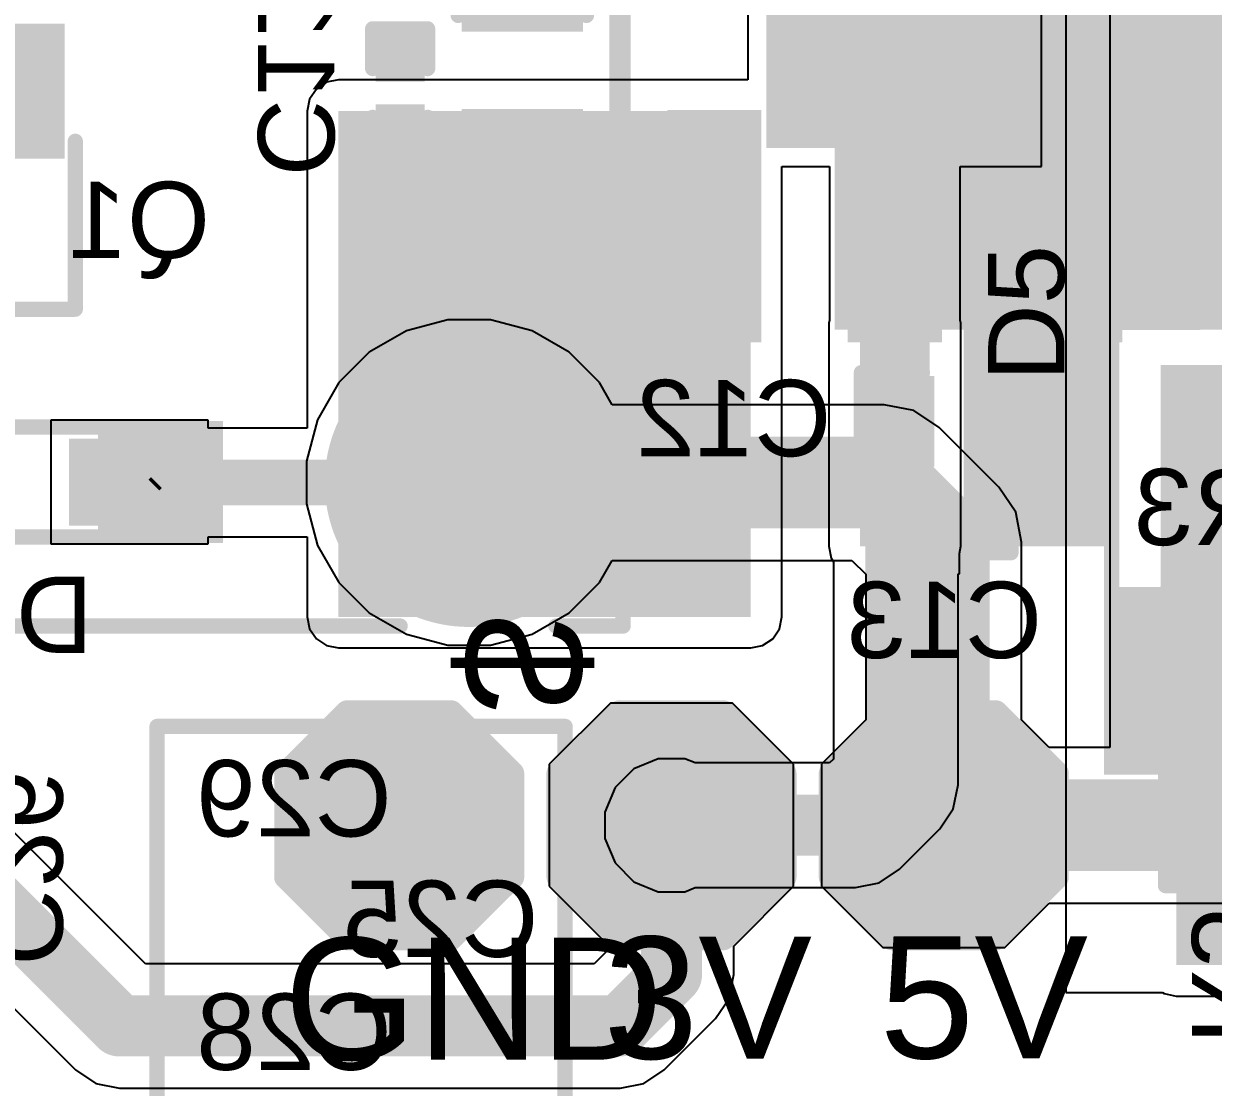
# Model space of a CAD drawing. Header units: millimetres. Extents: x -0.24 to 4.31, y 0 to 2.89.
# Drawn here: x 0.5778 to 0.9672, y 0.2656 to 0.6143 of the extents above; entities that cross this region are included whole.
import ezdxf

# ---------------------------------------------------------------- set-up
doc = ezdxf.new("R2010")
doc.units = ezdxf.units.MM
doc.header["$MEASUREMENT"] = 0
for name, color, linetype in [('BottomLayer', 5, 'Continuous'), ('BottomOverlay', 54, 'Continuous'), ('BottomPaste', 16, 'Continuous'), ('BottomSolder', 6, 'Continuous'), ('MultiLayer', 9, 'Continuous'), ('PadHoleLayer', 156, 'Continuous'), ('TopLayer', 1, 'Continuous'), ('TopOverlay', 2, 'Continuous'), ('TopPaste', 8, 'Continuous'), ('TopSolder', 216, 'Continuous'), ('ViaHoleLayer', 16, 'Continuous')]:
    doc.layers.add(name, color=color, linetype=linetype)
doc.styles.add('Arial', font='', dxfattribs={"height": 0.2})
doc.styles.get('Arial').set_extended_font_data('Arial')

# ---------------------------------------------------------------- blocks, each defined once
blk = doc.blocks.new('HF32FA_G_005_HSL1_21')
at = {"layer": 'BottomLayer'}
h = blk.add_hatch(color=5, dxfattribs=at)
edge = h.paths.add_edge_path()
edge.add_arc((-0.3, -0.14961), 0.04331, 0, 360)
at = {"layer": 'BottomSolder'}
h = blk.add_hatch(color=6, dxfattribs=at)
edge = h.paths.add_edge_path()
edge.add_arc((-0.3, -0.14961), 0.04731, 0, 360)
at = {"layer": 'MultiLayer'}
h = blk.add_hatch(color=9, dxfattribs=at)
edge = h.paths.add_edge_path()
edge.add_arc((-0.3, -0.14961), 0.04331, 0, 360)
at = {"layer": 'PadHoleLayer'}
h = blk.add_hatch(color=156, dxfattribs=at)
edge = h.paths.add_edge_path()
edge.add_arc((-0.3, -0.14961), 0.02165, 0, 360)
at = {"layer": 'TopLayer'}
h = blk.add_hatch(color=1, dxfattribs=at)
edge = h.paths.add_edge_path()
edge.add_arc((-0.3, -0.14961), 0.04331, 0, 360)
at = {"layer": 'TopSolder'}
h = blk.add_hatch(color=216, dxfattribs=at)
edge = h.paths.add_edge_path()
edge.add_arc((-0.3, -0.14961), 0.04731, 0, 360)
at = {"layer": 'TopOverlay'}
for points, const_width in [([(-0.347, 0.12921), (-0.347, -0.127)], 0.005), ([(-0.23964, -0.14722), (-0.24464, -0.15222)], 0.01575), ([(-0.23964, -0.14722), (-0.23964, -0.15722)], 0.01575), ([(-0.24464, -0.15222), (-0.23964, -0.15722)], 0.01575), ([(-0.347, -0.178), (-0.347, -0.2)], 0.005), ([(-0.347, -0.2), (0.347, -0.2)], 0.005)]:
    blk.add_lwpolyline(points, dxfattribs=dict(at, const_width=const_width))
for points, const_width in [([(-0.34825, -0.127, 1), (-0.34575, -0.127, 1)], 0.0025), ([(-0.24357, -0.14722, 1), (-0.2357, -0.14722, 1)], 0.00787), ([(-0.24357, -0.14722, 1), (-0.2357, -0.14722, 1)], 0.00787), ([(-0.24857, -0.15222, 1), (-0.2407, -0.15222, 1)], 0.00787), ([(-0.24857, -0.15222, 1), (-0.2407, -0.15222, 1)], 0.00787), ([(-0.24357, -0.15722, 1), (-0.2357, -0.15722, 1)], 0.00787), ([(-0.24357, -0.15722, 1), (-0.2357, -0.15722, 1)], 0.00787), ([(-0.34825, -0.178, 1), (-0.34575, -0.178, 1)], 0.0025), ([(-0.34825, -0.2, 1), (-0.34575, -0.2, 1)], 0.0025), ([(-0.34825, -0.2, 1), (-0.34575, -0.2, 1)], 0.0025)]:
    blk.add_lwpolyline(points, format="xyb", close=True, dxfattribs=dict(at, const_width=const_width))
blk = doc.blocks.new('R___0603_B_26')
at = {"layer": 'BottomLayer'}
for points in [[(-0.045, -0.0175), (-0.045, 0.0175), (-0.015, 0.0175), (-0.015, -0.0175)], [(0.015, -0.0175), (0.015, 0.0175), (0.045, 0.0175), (0.045, -0.0175)]]:
    blk.add_hatch(color=5, dxfattribs=at).paths.add_polyline_path(points)
at = {"layer": 'BottomPaste'}
for points in [[(-0.045, -0.0175), (-0.045, 0.0175), (-0.015, 0.0175), (-0.015, -0.0175)], [(0.015, -0.0175), (0.015, 0.0175), (0.045, 0.0175), (0.045, -0.0175)]]:
    blk.add_hatch(color=16, dxfattribs=at).paths.add_polyline_path(points)
at = {"layer": 'BottomSolder'}
for points in [[(-0.049, -0.0215), (-0.049, 0.0215), (-0.011, 0.0215), (-0.011, -0.0215)], [(0.011, -0.0215), (0.011, 0.0215), (0.049, 0.0215), (0.049, -0.0215)]]:
    blk.add_hatch(color=6, dxfattribs=at).paths.add_polyline_path(points)
at = {"layer": 'BottomOverlay', "const_width": 0.005}
for points in [[(0.048, 0.021), (-0.048, 0.021)], [(-0.048, -0.021), (-0.048, 0.021)], [(0.048, -0.021), (0.048, 0.021)], [(0.048, -0.021), (-0.048, -0.021)]]:
    blk.add_lwpolyline(points, dxfattribs=at)
at = {"layer": 'BottomOverlay', "const_width": 0.0025}
for points in [[(-0.04925, 0.021, 1), (-0.04675, 0.021, 1)], [(-0.04925, 0.021, 1), (-0.04675, 0.021, 1)], [(0.04675, 0.021, 1), (0.04925, 0.021, 1)], [(0.04675, 0.021, 1), (0.04925, 0.021, 1)], [(-0.04925, -0.021, 1), (-0.04675, -0.021, 1)], [(-0.04925, -0.021, 1), (-0.04675, -0.021, 1)], [(0.04675, -0.021, 1), (0.04925, -0.021, 1)], [(0.04675, -0.021, 1), (0.04925, -0.021, 1)]]:
    blk.add_lwpolyline(points, format="xyb", close=True, dxfattribs=at)
blk = doc.blocks.new('SOT_89_3_B_37')
at = {"layer": 'BottomLayer'}
for points in [[(-0.07047, 0.07864), (-0.04764, 0.07864), (-0.04764, 0.01053), (-0.07047, 0.01053)], [(-0.01142, 0.07864), (0.01142, 0.07864), (0.01142, 0.01053), (-0.01142, 0.01053)], [(0.04764, 0.07864), (0.07047, 0.07864), (0.07047, 0.01053), (0.04764, 0.01053)], [(-0.03805, 0.01506), (0.03805, 0.01506), (0.03805, -0.10423), (-0.03805, -0.10423)]]:
    blk.add_hatch(color=5, dxfattribs=at).paths.add_polyline_path(points)
at = {"layer": 'BottomPaste'}
for points in [[(-0.07047, 0.07864), (-0.04764, 0.07864), (-0.04764, 0.01053), (-0.07047, 0.01053)], [(-0.01142, 0.07864), (0.01142, 0.07864), (0.01142, 0.01053), (-0.01142, 0.01053)], [(0.04764, 0.07864), (0.07047, 0.07864), (0.07047, 0.01053), (0.04764, 0.01053)], [(-0.03805, 0.01506), (0.03805, 0.01506), (0.03805, -0.10423), (-0.03805, -0.10423)]]:
    blk.add_hatch(color=16, dxfattribs=at).paths.add_polyline_path(points)
at = {"layer": 'BottomSolder'}
for points in [[(-0.07447, 0.08264), (-0.04364, 0.08264), (-0.04364, 0.00653), (-0.07447, 0.00653)], [(-0.01542, 0.08264), (0.01542, 0.08264), (0.01542, 0.00653), (-0.01542, 0.00653)], [(0.04364, 0.08264), (0.07447, 0.08264), (0.07447, 0.00653), (0.04364, 0.00653)], [(-0.04205, 0.01906), (0.04205, 0.01906), (0.04205, -0.10823), (-0.04205, -0.10823)]]:
    blk.add_hatch(color=6, dxfattribs=at).paths.add_polyline_path(points)
at = {"layer": 'BottomOverlay', "const_width": 0.005}
for points in [[(-0.082, 0.05), (-0.082, 0.04)], [(-0.077, 0.045), (-0.082, 0.05)], [(-0.077, 0.045), (-0.082, 0.04)], [(-0.091, 0.035), (-0.091, -0.068)], [(0.091, 0.035), (0.091, -0.068)], [(-0.044, -0.068), (-0.091, -0.068)], [(0.091, -0.068), (0.044, -0.068)]]:
    blk.add_lwpolyline(points, dxfattribs=at)
at = {"layer": 'BottomOverlay', "const_width": 0.0025}
for points in [[(-0.08325, 0.05, 1), (-0.08075, 0.05, 1)], [(-0.08325, 0.05, 1), (-0.08075, 0.05, 1)], [(-0.07825, 0.045, 1), (-0.07575, 0.045, 1)], [(-0.07825, 0.045, 1), (-0.07575, 0.045, 1)], [(-0.08325, 0.04, 1), (-0.08075, 0.04, 1)], [(-0.08325, 0.04, 1), (-0.08075, 0.04, 1)], [(-0.09225, 0.035, 1), (-0.08975, 0.035, 1)], [(0.08975, 0.035, 1), (0.09225, 0.035, 1)], [(-0.09225, -0.068, 1), (-0.08975, -0.068, 1)], [(-0.09225, -0.068, 1), (-0.08975, -0.068, 1)], [(-0.04525, -0.068, 1), (-0.04275, -0.068, 1)], [(0.04275, -0.068, 1), (0.04525, -0.068, 1)], [(0.08975, -0.068, 1), (0.09225, -0.068, 1)], [(0.08975, -0.068, 1), (0.09225, -0.068, 1)]]:
    blk.add_lwpolyline(points, format="xyb", close=True, dxfattribs=at)
blk = doc.blocks.new('SOT_23_B_51')
at = {"layer": 'BottomLayer'}
for points in [[(-0.05354, 0.05748), (-0.02126, 0.05748), (-0.02126, 0.02126), (-0.05354, 0.02126)], [(0.02126, 0.05748), (0.05354, 0.05748), (0.05354, 0.02126), (0.02126, 0.02126)], [(-0.01614, -0.02126), (0.01614, -0.02126), (0.01614, -0.05748), (-0.01614, -0.05748)]]:
    blk.add_hatch(color=5, dxfattribs=at).paths.add_polyline_path(points)
at = {"layer": 'BottomPaste'}
for points in [[(-0.05354, 0.05748), (-0.02126, 0.05748), (-0.02126, 0.02126), (-0.05354, 0.02126)], [(0.02126, 0.05748), (0.05354, 0.05748), (0.05354, 0.02126), (0.02126, 0.02126)], [(-0.01614, -0.02126), (0.01614, -0.02126), (0.01614, -0.05748), (-0.01614, -0.05748)]]:
    blk.add_hatch(color=16, dxfattribs=at).paths.add_polyline_path(points)
at = {"layer": 'BottomSolder'}
for points in [[(-0.05754, 0.06148), (-0.01726, 0.06148), (-0.01726, 0.01726), (-0.05754, 0.01726)], [(0.01726, 0.06148), (0.05754, 0.06148), (0.05754, 0.01726), (0.01726, 0.01726)], [(-0.02014, -0.01726), (0.02014, -0.01726), (0.02014, -0.06148), (-0.02014, -0.06148)]]:
    blk.add_hatch(color=6, dxfattribs=at).paths.add_polyline_path(points)
at = {"layer": 'BottomOverlay', "const_width": 0.005}
for points in [[(-0.066, 0.041), (-0.066, 0.051)], [(-0.066, 0.051), (-0.061, 0.046)], [(-0.066, 0.041), (-0.061, 0.046)], [(-0.013, 0.031), (0.013, 0.031)], [(-0.061, -0.032), (-0.061, 0.023)], [(0.061, -0.032), (0.061, 0.023)], [(-0.061, -0.032), (-0.022, -0.032)], [(0.022, -0.032), (0.061, -0.032)]]:
    blk.add_lwpolyline(points, dxfattribs=at)
at = {"layer": 'BottomOverlay', "const_width": 0.0025}
for points in [[(-0.06725, 0.051, 1), (-0.06475, 0.051, 1)], [(-0.06725, 0.051, 1), (-0.06475, 0.051, 1)], [(-0.06225, 0.046, 1), (-0.05975, 0.046, 1)], [(-0.06225, 0.046, 1), (-0.05975, 0.046, 1)], [(-0.06725, 0.041, 1), (-0.06475, 0.041, 1)], [(-0.06725, 0.041, 1), (-0.06475, 0.041, 1)], [(-0.01425, 0.031, 1), (-0.01175, 0.031, 1)], [(0.01175, 0.031, 1), (0.01425, 0.031, 1)], [(-0.06225, 0.023, 1), (-0.05975, 0.023, 1)], [(0.05975, 0.023, 1), (0.06225, 0.023, 1)], [(-0.06225, -0.032, 1), (-0.05975, -0.032, 1)], [(-0.06225, -0.032, 1), (-0.05975, -0.032, 1)], [(-0.02325, -0.032, 1), (-0.02075, -0.032, 1)], [(0.02075, -0.032, 1), (0.02325, -0.032, 1)], [(0.05975, -0.032, 1), (0.06225, -0.032, 1)], [(0.05975, -0.032, 1), (0.06225, -0.032, 1)]]:
    blk.add_lwpolyline(points, format="xyb", close=True, dxfattribs=at)
blk = doc.blocks.new('T__________52')
at = {"layer": 'TopLayer'}
blk.add_hatch(color=1, dxfattribs=at).paths.add_polyline_path([(0.015, 0.03), (-0.015, 0.03), (-0.03, 0.015), (-0.03, -0.015), (-0.015, -0.03), (0.015, -0.03), (0.03, -0.015), (0.03, 0.015)])
at = {"layer": 'TopPaste'}
blk.add_hatch(color=8, dxfattribs=at).paths.add_polyline_path([(0.015, 0.03), (-0.015, 0.03), (-0.03, 0.015), (-0.03, -0.015), (-0.015, -0.03), (0.015, -0.03), (0.03, -0.015), (0.03, 0.015)])
at = {"layer": 'TopSolder'}
blk.add_hatch(color=216, dxfattribs=at).paths.add_polyline_path([(0.017, 0.034), (-0.017, 0.034), (-0.034, 0.017), (-0.034, -0.017), (-0.017, -0.034), (0.017, -0.034), (0.034, -0.017), (0.034, 0.017)])
at = {"layer": 'TopOverlay', "const_width": 0.00787}
for points in [[(-0.037, 0.017), (-0.017, 0.037)], [(0.017, 0.037), (-0.017, 0.037)], [(0.017, 0.037), (-0.017, 0.037)], [(0.037, 0.017), (0.017, 0.037)], [(-0.037, -0.017), (-0.037, 0.017)], [(0.037, -0.017), (0.037, 0.017)], [(-0.017, -0.037), (-0.037, -0.017)], [(0.017, -0.037), (0.037, -0.017)], [(0.017, -0.037), (-0.017, -0.037)], [(0.017, -0.037), (-0.017, -0.037)]]:
    blk.add_lwpolyline(points, dxfattribs=at)
at = {"layer": 'TopOverlay', "const_width": 0.00394}
for points in [[(-0.01897, 0.037, 1), (-0.01503, 0.037, 1)], [(-0.01897, 0.037, 1), (-0.01503, 0.037, 1)], [(-0.01897, 0.037, 1), (-0.01503, 0.037, 1)], [(0.01503, 0.037, 1), (0.01897, 0.037, 1)], [(0.01503, 0.037, 1), (0.01897, 0.037, 1)], [(0.01503, 0.037, 1), (0.01897, 0.037, 1)], [(-0.03897, 0.017, 1), (-0.03503, 0.017, 1)], [(-0.03897, 0.017, 1), (-0.03503, 0.017, 1)], [(0.03503, 0.017, 1), (0.03897, 0.017, 1)], [(0.03503, 0.017, 1), (0.03897, 0.017, 1)], [(-0.03897, -0.017, 1), (-0.03503, -0.017, 1)], [(-0.03897, -0.017, 1), (-0.03503, -0.017, 1)], [(0.03503, -0.017, 1), (0.03897, -0.017, 1)], [(0.03503, -0.017, 1), (0.03897, -0.017, 1)], [(-0.01897, -0.037, 1), (-0.01503, -0.037, 1)], [(-0.01897, -0.037, 1), (-0.01503, -0.037, 1)], [(-0.01897, -0.037, 1), (-0.01503, -0.037, 1)], [(0.01503, -0.037, 1), (0.01897, -0.037, 1)], [(0.01503, -0.037, 1), (0.01897, -0.037, 1)], [(0.01503, -0.037, 1), (0.01897, -0.037, 1)]]:
    blk.add_lwpolyline(points, format="xyb", close=True, dxfattribs=at)
blk = doc.blocks.new('T__________53')
at = {"layer": 'TopLayer'}
blk.add_hatch(color=1, dxfattribs=at).paths.add_polyline_path([(0.015, 0.03), (-0.015, 0.03), (-0.03, 0.015), (-0.03, -0.015), (-0.015, -0.03), (0.015, -0.03), (0.03, -0.015), (0.03, 0.015)])
at = {"layer": 'TopPaste'}
blk.add_hatch(color=8, dxfattribs=at).paths.add_polyline_path([(0.015, 0.03), (-0.015, 0.03), (-0.03, 0.015), (-0.03, -0.015), (-0.015, -0.03), (0.015, -0.03), (0.03, -0.015), (0.03, 0.015)])
at = {"layer": 'TopSolder'}
blk.add_hatch(color=216, dxfattribs=at).paths.add_polyline_path([(0.017, 0.034), (-0.017, 0.034), (-0.034, 0.017), (-0.034, -0.017), (-0.017, -0.034), (0.017, -0.034), (0.034, -0.017), (0.034, 0.017)])
at = {"layer": 'TopOverlay', "const_width": 0.00787}
for points in [[(-0.037, 0.017), (-0.017, 0.037)], [(0.017, 0.037), (-0.017, 0.037)], [(0.017, 0.037), (-0.017, 0.037)], [(0.037, 0.017), (0.017, 0.037)], [(-0.037, -0.017), (-0.037, 0.017)], [(0.037, -0.017), (0.037, 0.017)], [(-0.017, -0.037), (-0.037, -0.017)], [(0.017, -0.037), (0.037, -0.017)], [(0.017, -0.037), (-0.017, -0.037)], [(0.017, -0.037), (-0.017, -0.037)]]:
    blk.add_lwpolyline(points, dxfattribs=at)
at = {"layer": 'TopOverlay', "const_width": 0.00394}
for points in [[(-0.01897, 0.037, 1), (-0.01503, 0.037, 1)], [(-0.01897, 0.037, 1), (-0.01503, 0.037, 1)], [(-0.01897, 0.037, 1), (-0.01503, 0.037, 1)], [(0.01503, 0.037, 1), (0.01897, 0.037, 1)], [(0.01503, 0.037, 1), (0.01897, 0.037, 1)], [(0.01503, 0.037, 1), (0.01897, 0.037, 1)], [(-0.03897, 0.017, 1), (-0.03503, 0.017, 1)], [(-0.03897, 0.017, 1), (-0.03503, 0.017, 1)], [(0.03503, 0.017, 1), (0.03897, 0.017, 1)], [(0.03503, 0.017, 1), (0.03897, 0.017, 1)], [(-0.03897, -0.017, 1), (-0.03503, -0.017, 1)], [(-0.03897, -0.017, 1), (-0.03503, -0.017, 1)], [(0.03503, -0.017, 1), (0.03897, -0.017, 1)], [(0.03503, -0.017, 1), (0.03897, -0.017, 1)], [(-0.01897, -0.037, 1), (-0.01503, -0.037, 1)], [(-0.01897, -0.037, 1), (-0.01503, -0.037, 1)], [(-0.01897, -0.037, 1), (-0.01503, -0.037, 1)], [(0.01503, -0.037, 1), (0.01897, -0.037, 1)], [(0.01503, -0.037, 1), (0.01897, -0.037, 1)], [(0.01503, -0.037, 1), (0.01897, -0.037, 1)]]:
    blk.add_lwpolyline(points, format="xyb", close=True, dxfattribs=at)
blk = doc.blocks.new('T__________54')
at = {"layer": 'TopLayer'}
blk.add_hatch(color=1, dxfattribs=at).paths.add_polyline_path([(0.015, 0.03), (-0.015, 0.03), (-0.03, 0.015), (-0.03, -0.015), (-0.015, -0.03), (0.015, -0.03), (0.03, -0.015), (0.03, 0.015)])
at = {"layer": 'TopPaste'}
blk.add_hatch(color=8, dxfattribs=at).paths.add_polyline_path([(0.015, 0.03), (-0.015, 0.03), (-0.03, 0.015), (-0.03, -0.015), (-0.015, -0.03), (0.015, -0.03), (0.03, -0.015), (0.03, 0.015)])
at = {"layer": 'TopSolder'}
blk.add_hatch(color=216, dxfattribs=at).paths.add_polyline_path([(0.017, 0.034), (-0.017, 0.034), (-0.034, 0.017), (-0.034, -0.017), (-0.017, -0.034), (0.017, -0.034), (0.034, -0.017), (0.034, 0.017)])
at = {"layer": 'TopOverlay', "const_width": 0.00787}
for points in [[(-0.037, 0.017), (-0.017, 0.037)], [(0.017, 0.037), (-0.017, 0.037)], [(0.017, 0.037), (-0.017, 0.037)], [(0.037, 0.017), (0.017, 0.037)], [(-0.037, -0.017), (-0.037, 0.017)], [(0.037, -0.017), (0.037, 0.017)], [(-0.017, -0.037), (-0.037, -0.017)], [(0.017, -0.037), (0.037, -0.017)], [(0.017, -0.037), (-0.017, -0.037)], [(0.017, -0.037), (-0.017, -0.037)]]:
    blk.add_lwpolyline(points, dxfattribs=at)
at = {"layer": 'TopOverlay', "const_width": 0.00394}
for points in [[(-0.01897, 0.037, 1), (-0.01503, 0.037, 1)], [(-0.01897, 0.037, 1), (-0.01503, 0.037, 1)], [(-0.01897, 0.037, 1), (-0.01503, 0.037, 1)], [(0.01503, 0.037, 1), (0.01897, 0.037, 1)], [(0.01503, 0.037, 1), (0.01897, 0.037, 1)], [(0.01503, 0.037, 1), (0.01897, 0.037, 1)], [(-0.03897, 0.017, 1), (-0.03503, 0.017, 1)], [(-0.03897, 0.017, 1), (-0.03503, 0.017, 1)], [(0.03503, 0.017, 1), (0.03897, 0.017, 1)], [(0.03503, 0.017, 1), (0.03897, 0.017, 1)], [(-0.03897, -0.017, 1), (-0.03503, -0.017, 1)], [(-0.03897, -0.017, 1), (-0.03503, -0.017, 1)], [(0.03503, -0.017, 1), (0.03897, -0.017, 1)], [(0.03503, -0.017, 1), (0.03897, -0.017, 1)], [(-0.01897, -0.037, 1), (-0.01503, -0.037, 1)], [(-0.01897, -0.037, 1), (-0.01503, -0.037, 1)], [(-0.01897, -0.037, 1), (-0.01503, -0.037, 1)], [(0.01503, -0.037, 1), (0.01897, -0.037, 1)], [(0.01503, -0.037, 1), (0.01897, -0.037, 1)], [(0.01503, -0.037, 1), (0.01897, -0.037, 1)]]:
    blk.add_lwpolyline(points, format="xyb", close=True, dxfattribs=at)
blk = doc.blocks.new('SOD_523F_B_58')
at = {"layer": 'BottomLayer'}
for points in [[(-0.05512, 0.01024), (-0.02362, 0.01024), (-0.02362, -0.01024), (-0.05512, -0.01024)], [(0.02362, 0.01024), (0.05512, 0.01024), (0.05512, -0.01024), (0.02362, -0.01024)]]:
    blk.add_hatch(color=5, dxfattribs=at).paths.add_polyline_path(points)
at = {"layer": 'BottomOverlay'}
for points in [[(0.02902, 0.01299), (0.07002, 0.01299), (0.07002, 0.01999), (0.02902, 0.01999)], [(0.05902, -0.01401), (0.07002, -0.01401), (0.07002, 0.01499), (0.05902, 0.01499)], [(0.02902, -0.02001), (0.07002, -0.02001), (0.07002, -0.01301), (0.02902, -0.01301)]]:
    blk.add_hatch(color=54, dxfattribs=at).paths.add_polyline_path(points)
at = {"layer": 'BottomPaste'}
for points in [[(-0.05512, 0.01024), (-0.02362, 0.01024), (-0.02362, -0.01024), (-0.05512, -0.01024)], [(0.02362, 0.01024), (0.05512, 0.01024), (0.05512, -0.01024), (0.02362, -0.01024)]]:
    blk.add_hatch(color=16, dxfattribs=at).paths.add_polyline_path(points)
at = {"layer": 'BottomSolder'}
for points in [[(-0.05912, 0.01424), (-0.01962, 0.01424), (-0.01962, -0.01424), (-0.05912, -0.01424)], [(0.01962, 0.01424), (0.05912, 0.01424), (0.05912, -0.01424), (0.01962, -0.01424)]]:
    blk.add_hatch(color=6, dxfattribs=at).paths.add_polyline_path(points)
at = {"layer": 'BottomOverlay', "const_width": 0.005}
for points in [[(-0.025, 0.018), (0.029, 0.018)], [(-0.025, 0.01485), (-0.025, 0.018)], [(-0.025, -0.01815), (-0.025, -0.015)], [(-0.025, -0.018), (0.029, -0.018)]]:
    blk.add_lwpolyline(points, dxfattribs=at)
at = {"layer": 'BottomOverlay', "const_width": 0.0025}
for points in [[(-0.02625, 0.018, 1), (-0.02375, 0.018, 1)], [(-0.02625, 0.018, 1), (-0.02375, 0.018, 1)], [(0.02775, 0.018, 1), (0.03025, 0.018, 1)], [(-0.02625, 0.01485, 1), (-0.02375, 0.01485, 1)], [(-0.02625, -0.015, 1), (-0.02375, -0.015, 1)], [(-0.02625, -0.018, 1), (-0.02375, -0.018, 1)], [(0.02775, -0.018, 1), (0.03025, -0.018, 1)], [(-0.02625, -0.01815, 1), (-0.02375, -0.01815, 1)]]:
    blk.add_lwpolyline(points, format="xyb", close=True, dxfattribs=at)
blk = doc.blocks.new('SMA_59')
at = {"layer": 'TopLayer'}
for points in [[(-0.12402, 0.03346), (-0.03346, 0.03346), (-0.03346, -0.03346), (-0.12402, -0.03346)], [(0.03346, 0.03346), (0.12402, 0.03346), (0.12402, -0.03346), (0.03346, -0.03346)]]:
    blk.add_hatch(color=1, dxfattribs=at).paths.add_polyline_path(points)
at = {"layer": 'TopOverlay'}
for points in [[(-0.16366, -0.056), (-0.12405, -0.056), (-0.12405, 0.05595), (-0.16366, 0.05595)], [(-0.12992, 0.03638), (-0.1022, 0.03638), (-0.1022, 0.05598), (-0.12992, 0.05598)], [(-0.12992, -0.05598), (-0.1022, -0.05598), (-0.1022, -0.03638), (-0.12992, -0.03638)]]:
    blk.add_hatch(color=2, dxfattribs=at).paths.add_polyline_path(points)
at = {"layer": 'TopPaste'}
for points in [[(-0.12402, 0.03346), (-0.03346, 0.03346), (-0.03346, -0.03346), (-0.12402, -0.03346)], [(0.03346, 0.03346), (0.12402, 0.03346), (0.12402, -0.03346), (0.03346, -0.03346)]]:
    blk.add_hatch(color=8, dxfattribs=at).paths.add_polyline_path(points)
at = {"layer": 'TopSolder'}
for points in [[(-0.12802, 0.03746), (-0.02946, 0.03746), (-0.02946, -0.03746), (-0.12802, -0.03746)], [(0.02946, 0.03746), (0.12802, 0.03746), (0.12802, -0.03746), (0.02946, -0.03746)]]:
    blk.add_hatch(color=216, dxfattribs=at).paths.add_polyline_path(points)
at = {"layer": 'TopOverlay', "const_width": 0.005}
for points in [[(-0.10465, 0.05345), (0.08115, 0.05345)], [(0.08115, 0.05345), (0.08115, 0.03985)], [(0.08115, -0.03985), (0.08115, -0.05345)], [(-0.10465, -0.05345), (0.08115, -0.05345)]]:
    blk.add_lwpolyline(points, dxfattribs=at)
at = {"layer": 'TopOverlay', "const_width": 0.0025}
for points in [[(-0.1059, 0.05345, 1), (-0.1034, 0.05345, 1)], [(0.0799, 0.05345, 1), (0.0824, 0.05345, 1)], [(0.0799, 0.05345, 1), (0.0824, 0.05345, 1)], [(0.0799, 0.03985, 1), (0.0824, 0.03985, 1)], [(0.0799, -0.03985, 1), (0.0824, -0.03985, 1)], [(-0.1059, -0.05345, 1), (-0.1034, -0.05345, 1)], [(0.0799, -0.05345, 1), (0.0824, -0.05345, 1)], [(0.0799, -0.05345, 1), (0.0824, -0.05345, 1)]]:
    blk.add_lwpolyline(points, format="xyb", close=True, dxfattribs=at)
blk = doc.blocks.new('CAP_0201_B_70')
at = {"layer": 'BottomLayer'}
for points in [[(-0.01772, 0.00591), (-0.00591, 0.00591), (-0.00591, -0.00591), (-0.01772, -0.00591)], [(0.00591, 0.00591), (0.01772, 0.00591), (0.01772, -0.00591), (0.00591, -0.00591)]]:
    blk.add_hatch(color=5, dxfattribs=at).paths.add_polyline_path(points)
at = {"layer": 'BottomPaste'}
for points in [[(-0.01772, 0.00591), (-0.00591, 0.00591), (-0.00591, -0.00591), (-0.01772, -0.00591)], [(0.00591, 0.00591), (0.01772, 0.00591), (0.01772, -0.00591), (0.00591, -0.00591)]]:
    blk.add_hatch(color=16, dxfattribs=at).paths.add_polyline_path(points)
at = {"layer": 'BottomSolder'}
for points in [[(-0.01988, 0.00807), (-0.00374, 0.00807), (-0.00374, -0.00807), (-0.01988, -0.00807)], [(0.00374, 0.00807), (0.01988, 0.00807), (0.01988, -0.00807), (0.00374, -0.00807)]]:
    blk.add_hatch(color=6, dxfattribs=at).paths.add_polyline_path(points)
at = {"layer": 'BottomOverlay', "const_width": 0.005}
for points in [[(-0.008, 0.009), (-0.021, 0.009)], [(-0.021, 0.009), (-0.021, -0.009)], [(0.021, 0.009), (0.008, 0.009)], [(0.021, 0.009), (0.021, -0.009)], [(-0.008, -0.009), (-0.021, -0.009)], [(0.021, -0.009), (0.008, -0.009)]]:
    blk.add_lwpolyline(points, dxfattribs=at)
at = {"layer": 'BottomOverlay', "const_width": 0.0025}
for points in [[(-0.02225, 0.009, 1), (-0.01975, 0.009, 1)], [(-0.02225, 0.009, 1), (-0.01975, 0.009, 1)], [(-0.00925, 0.009, 1), (-0.00675, 0.009, 1)], [(0.00675, 0.009, 1), (0.00925, 0.009, 1)], [(0.01975, 0.009, 1), (0.02225, 0.009, 1)], [(0.01975, 0.009, 1), (0.02225, 0.009, 1)], [(-0.02225, -0.009, 1), (-0.01975, -0.009, 1)], [(-0.02225, -0.009, 1), (-0.01975, -0.009, 1)], [(-0.00925, -0.009, 1), (-0.00675, -0.009, 1)], [(0.00675, -0.009, 1), (0.00925, -0.009, 1)], [(0.01975, -0.009, 1), (0.02225, -0.009, 1)], [(0.01975, -0.009, 1), (0.02225, -0.009, 1)]]:
    blk.add_lwpolyline(points, format="xyb", close=True, dxfattribs=at)
blk = doc.blocks.new('C___0402_B_71')
at = {"layer": 'BottomLayer'}
for points in [[(-0.0095, 0.0125), (-0.0095, -0.0125), (-0.0275, -0.0125), (-0.0275, 0.0125)], [(0.0275, 0.0125), (0.0275, -0.0125), (0.0095, -0.0125), (0.0095, 0.0125)]]:
    blk.add_hatch(color=5, dxfattribs=at).paths.add_polyline_path(points)
at = {"layer": 'BottomPaste'}
for points in [[(-0.0095, 0.0125), (-0.0095, -0.0125), (-0.0275, -0.0125), (-0.0275, 0.0125)], [(0.0275, 0.0125), (0.0275, -0.0125), (0.0095, -0.0125), (0.0095, 0.0125)]]:
    blk.add_hatch(color=16, dxfattribs=at).paths.add_polyline_path(points)
at = {"layer": 'BottomSolder'}
for points in [[(-0.00714, 0.01486), (-0.00714, -0.01486), (-0.02986, -0.01486), (-0.02986, 0.01486)], [(0.02986, 0.01486), (0.02986, -0.01486), (0.00714, -0.01486), (0.00714, 0.01486)]]:
    blk.add_hatch(color=6, dxfattribs=at).paths.add_polyline_path(points)
at = {"layer": 'BottomOverlay', "const_width": 0.005}
for points in [[(-0.011, 0.016), (-0.031, 0.016)], [(-0.031, 0.016), (-0.031, -0.016)], [(0.031, 0.016), (0.011, 0.016)], [(0.031, 0.016), (0.031, -0.016)], [(-0.011, -0.016), (-0.031, -0.016)], [(0.031, -0.016), (0.011, -0.016)]]:
    blk.add_lwpolyline(points, dxfattribs=at)
at = {"layer": 'BottomOverlay', "const_width": 0.0025}
for points in [[(-0.03225, 0.016, 1), (-0.02975, 0.016, 1)], [(-0.03225, 0.016, 1), (-0.02975, 0.016, 1)], [(-0.01225, 0.016, 1), (-0.00975, 0.016, 1)], [(0.00975, 0.016, 1), (0.01225, 0.016, 1)], [(0.02975, 0.016, 1), (0.03225, 0.016, 1)], [(0.02975, 0.016, 1), (0.03225, 0.016, 1)], [(-0.03225, -0.016, 1), (-0.02975, -0.016, 1)], [(-0.03225, -0.016, 1), (-0.02975, -0.016, 1)], [(-0.01225, -0.016, 1), (-0.00975, -0.016, 1)], [(0.00975, -0.016, 1), (0.01225, -0.016, 1)], [(0.02975, -0.016, 1), (0.03225, -0.016, 1)], [(0.02975, -0.016, 1), (0.03225, -0.016, 1)]]:
    blk.add_lwpolyline(points, format="xyb", close=True, dxfattribs=at)
blk = doc.blocks.new('CAP_0201_B_72')
at = {"layer": 'BottomLayer'}
for points in [[(-0.01772, 0.00591), (-0.00591, 0.00591), (-0.00591, -0.00591), (-0.01772, -0.00591)], [(0.00591, 0.00591), (0.01772, 0.00591), (0.01772, -0.00591), (0.00591, -0.00591)]]:
    blk.add_hatch(color=5, dxfattribs=at).paths.add_polyline_path(points)
at = {"layer": 'BottomPaste'}
for points in [[(-0.01772, 0.00591), (-0.00591, 0.00591), (-0.00591, -0.00591), (-0.01772, -0.00591)], [(0.00591, 0.00591), (0.01772, 0.00591), (0.01772, -0.00591), (0.00591, -0.00591)]]:
    blk.add_hatch(color=16, dxfattribs=at).paths.add_polyline_path(points)
at = {"layer": 'BottomSolder'}
for points in [[(-0.01988, 0.00807), (-0.00374, 0.00807), (-0.00374, -0.00807), (-0.01988, -0.00807)], [(0.00374, 0.00807), (0.01988, 0.00807), (0.01988, -0.00807), (0.00374, -0.00807)]]:
    blk.add_hatch(color=6, dxfattribs=at).paths.add_polyline_path(points)
at = {"layer": 'BottomOverlay', "const_width": 0.005}
for points in [[(-0.021, -0.009), (-0.021, 0.009)], [(-0.008, 0.009), (-0.021, 0.009)], [(0.021, 0.009), (0.008, 0.009)], [(0.021, -0.009), (0.021, 0.009)], [(-0.008, -0.009), (-0.021, -0.009)], [(0.021, -0.009), (0.008, -0.009)]]:
    blk.add_lwpolyline(points, dxfattribs=at)
at = {"layer": 'BottomOverlay', "const_width": 0.0025}
for points in [[(-0.02225, 0.009, 1), (-0.01975, 0.009, 1)], [(-0.02225, 0.009, 1), (-0.01975, 0.009, 1)], [(-0.00925, 0.009, 1), (-0.00675, 0.009, 1)], [(0.00675, 0.009, 1), (0.00925, 0.009, 1)], [(0.01975, 0.009, 1), (0.02225, 0.009, 1)], [(0.01975, 0.009, 1), (0.02225, 0.009, 1)], [(-0.02225, -0.009, 1), (-0.01975, -0.009, 1)], [(-0.02225, -0.009, 1), (-0.01975, -0.009, 1)], [(-0.00925, -0.009, 1), (-0.00675, -0.009, 1)], [(0.00675, -0.009, 1), (0.00925, -0.009, 1)], [(0.01975, -0.009, 1), (0.02225, -0.009, 1)], [(0.01975, -0.009, 1), (0.02225, -0.009, 1)]]:
    blk.add_lwpolyline(points, format="xyb", close=True, dxfattribs=at)
blk = doc.blocks.new('C___0603_B_73')
at = {"layer": 'BottomLayer'}
for points in [[(-0.045, -0.0175), (-0.045, 0.0175), (-0.015, 0.0175), (-0.015, -0.0175)], [(0.015, -0.0175), (0.015, 0.0175), (0.045, 0.0175), (0.045, -0.0175)]]:
    blk.add_hatch(color=5, dxfattribs=at).paths.add_polyline_path(points)
at = {"layer": 'BottomPaste'}
for points in [[(-0.045, -0.0175), (-0.045, 0.0175), (-0.015, 0.0175), (-0.015, -0.0175)], [(0.015, -0.0175), (0.015, 0.0175), (0.045, 0.0175), (0.045, -0.0175)]]:
    blk.add_hatch(color=16, dxfattribs=at).paths.add_polyline_path(points)
at = {"layer": 'BottomSolder'}
for points in [[(-0.04736, -0.01986), (-0.04736, 0.01986), (-0.01264, 0.01986), (-0.01264, -0.01986)], [(0.01264, -0.01986), (0.01264, 0.01986), (0.04736, 0.01986), (0.04736, -0.01986)]]:
    blk.add_hatch(color=6, dxfattribs=at).paths.add_polyline_path(points)
at = {"layer": 'BottomOverlay', "const_width": 0.005}
for points in [[(-0.018, 0.021), (-0.049, 0.021)], [(-0.049, -0.021), (-0.049, 0.021)], [(0.049, 0.021), (0.018, 0.021)], [(0.049, -0.021), (0.049, 0.021)], [(-0.018, -0.021), (-0.049, -0.021)], [(0.049, -0.021), (0.018, -0.021)]]:
    blk.add_lwpolyline(points, dxfattribs=at)
at = {"layer": 'BottomOverlay', "const_width": 0.0025}
for points in [[(-0.05025, 0.021, 1), (-0.04775, 0.021, 1)], [(-0.05025, 0.021, 1), (-0.04775, 0.021, 1)], [(-0.01925, 0.021, 1), (-0.01675, 0.021, 1)], [(0.01675, 0.021, 1), (0.01925, 0.021, 1)], [(0.04775, 0.021, 1), (0.05025, 0.021, 1)], [(0.04775, 0.021, 1), (0.05025, 0.021, 1)], [(-0.05025, -0.021, 1), (-0.04775, -0.021, 1)], [(-0.05025, -0.021, 1), (-0.04775, -0.021, 1)], [(-0.01925, -0.021, 1), (-0.01675, -0.021, 1)], [(0.01675, -0.021, 1), (0.01925, -0.021, 1)], [(0.04775, -0.021, 1), (0.05025, -0.021, 1)], [(0.04775, -0.021, 1), (0.05025, -0.021, 1)]]:
    blk.add_lwpolyline(points, format="xyb", close=True, dxfattribs=at)

msp = doc.modelspace()

# ---------------------------------------------------------------- hatches: boundary and pattern name
at = {"layer": 'BottomLayer'}
for points in [[(0.68078, 0.42), (0.81578, 0.42), (0.81578, 0.58568), (0.68078, 0.58568)], [(0.91058, 0.51395), (0.963, 0.51395), (0.963, 0.58206), (0.91058, 0.58206)], [(0.88551, 0.44305), (0.93487, 0.44305), (0.93487, 0.56721), (0.88551, 0.56721)], [(0.85153, 0.4431), (0.87436, 0.4431), (0.87436, 0.5162), (0.85153, 0.5162)], [(0.85928, 0.4431), (0.87109, 0.4431), (0.87109, 0.4965), (0.85928, 0.4965)], [(0.9551, 0.39347), (1.06943, 0.39347), (1.06943, 0.46347), (0.9551, 0.46347)], [(0.9551, 0.306), (1.06943, 0.306), (1.06943, 0.376), (0.9551, 0.376)]]:
    msp.add_hatch(color=5, dxfattribs=at).paths.add_polyline_path(points)
h = msp.add_hatch(color=5, dxfattribs=at)
edge = h.paths.add_edge_path()
edge.add_arc((0.946, 0.564), 0.01181, 0, 360)
h = msp.add_hatch(color=5, dxfattribs=at)
edge = h.paths.add_edge_path()
edge.add_arc((0.946, 0.536), 0.01181, 0, 360)
h = msp.add_hatch(color=5, dxfattribs=at)
edge = h.paths.add_edge_path()
edge.add_arc((0.78984, 0.35174), 0.01181, 0, 360)
at = {"layer": 'BottomSolder'}
h = msp.add_hatch(color=6, dxfattribs=at)
edge = h.paths.add_edge_path()
edge.add_arc((0.946, 0.564), 0.01581, 0, 360)
h = msp.add_hatch(color=6, dxfattribs=at)
edge = h.paths.add_edge_path()
edge.add_arc((0.946, 0.536), 0.01581, 0, 360)
h = msp.add_hatch(color=6, dxfattribs=at)
edge = h.paths.add_edge_path()
edge.add_arc((0.78984, 0.35174), 0.01581, 0, 360)
at = {"layer": 'TopLayer'}
for points in [[(0.84326, 0.51408), (0.95, 0.51408), (0.95, 0.87181), (0.84326, 0.87181)], [(0.901, 0.51408), (1.0209, 0.51408), (1.0209, 0.74472), (0.901, 0.74472)], [(0.95397, 0.40796), (1.443, 0.40796), (1.443, 0.49851), (0.95397, 0.49851)]]:
    msp.add_hatch(color=1, dxfattribs=at).paths.add_polyline_path(points)
h = msp.add_hatch(color=1, dxfattribs=at)
edge = h.paths.add_edge_path()
edge.add_arc((0.946, 0.564), 0.01181, 0, 360)
h = msp.add_hatch(color=1, dxfattribs=at)
edge = h.paths.add_edge_path()
edge.add_arc((0.946, 0.536), 0.01181, 0, 360)
h = msp.add_hatch(color=1, dxfattribs=at)
edge = h.paths.add_edge_path()
edge.add_arc((0.78984, 0.35174), 0.01181, 0, 360)
at = {"layer": 'TopSolder'}
h = msp.add_hatch(color=216, dxfattribs=at)
edge = h.paths.add_edge_path()
edge.add_arc((0.946, 0.564), 0.01581, 0, 360)
h = msp.add_hatch(color=216, dxfattribs=at)
edge = h.paths.add_edge_path()
edge.add_arc((0.946, 0.536), 0.01581, 0, 360)
h = msp.add_hatch(color=216, dxfattribs=at)
edge = h.paths.add_edge_path()
edge.add_arc((0.78984, 0.35174), 0.01581, 0, 360)
at = {"layer": 'ViaHoleLayer'}
h = msp.add_hatch(color=16, dxfattribs=at)
edge = h.paths.add_edge_path()
edge.add_arc((0.946, 0.564), 0.00591, 0, 360)
h = msp.add_hatch(color=16, dxfattribs=at)
edge = h.paths.add_edge_path()
edge.add_arc((0.946, 0.536), 0.00591, 0, 360)
h = msp.add_hatch(color=16, dxfattribs=at)
edge = h.paths.add_edge_path()
edge.add_arc((0.78984, 0.35174), 0.00591, 0, 360)

# ---------------------------------------------------------------- linework, layer by layer
at = {"layer": 'BottomLayer'}
for p, q in [((0.919, 0.75164), (0.919, 0.29699)), ((0.911, 0.56753), (0.911, 0.70682)), ((0.81489, 0.67798), (0.81489, 0.59588)), ((0.68078, 0.59588), (0.67687, 0.5951)), ((0.81489, 0.59588), (0.68078, 0.59588)), ((0.67357, 0.59289), (0.67136, 0.58958)), ((0.67687, 0.5951), (0.67357, 0.59289)), ((0.67136, 0.58958), (0.67058, 0.58568)), ((0.67058, 0.58568), (0.67058, 0.48184)), ((0.82598, 0.42), (0.82598, 0.56753)), ((0.82598, 0.56753), (0.84153, 0.56753)), ((0.84153, 0.56753), (0.84153, 0.51718)), ((0.88436, 0.51718), (0.88436, 0.56753)), ((0.88436, 0.56753), (0.911, 0.56753)), ((0.84153, 0.51718), (0.84133, 0.5162)), ((0.84133, 0.5162), (0.84133, 0.4431)), ((0.88456, 0.5162), (0.88436, 0.51718)), ((0.88456, 0.4431), (0.88456, 0.5162)), ((0.63812, 0.48439), (0.58662, 0.48439)), ((0.58662, 0.48439), (0.58662, 0.44391)), ((0.63812, 0.48184), (0.63812, 0.48439)), ((0.67058, 0.48184), (0.63812, 0.48184)), ((0.63812, 0.44391), (0.63812, 0.44616)), ((0.63812, 0.44616), (0.67058, 0.44616)), ((0.67058, 0.44616), (0.67058, 0.42)), ((0.58662, 0.44391), (0.63812, 0.44391)), ((0.84133, 0.4431), (0.84211, 0.43919)), ((0.88409, 0.44076), (0.88456, 0.4431)), ((0.88409, 0.4341), (0.88409, 0.44076)), ((0.84211, 0.43919), (0.84289, 0.43802)), ((0.84289, 0.43802), (0.84289, 0.3734)), ((0.88368, 0.36496), (0.88368, 0.4341)), ((0.88368, 0.4341), (0.88409, 0.4341)), ((0.67058, 0.42), (0.67136, 0.4161)), ((0.8252, 0.4161), (0.82598, 0.42)), ((0.67136, 0.4161), (0.67357, 0.41279)), ((0.82299, 0.41279), (0.8252, 0.4161)), ((0.67357, 0.41279), (0.67687, 0.41058)), ((0.67687, 0.41058), (0.68078, 0.4098)), ((0.68078, 0.4098), (0.81578, 0.4098)), ((0.81578, 0.4098), (0.81969, 0.41058)), ((0.81969, 0.41058), (0.82299, 0.41279)), ((0.77748, 0.37023), (0.77135, 0.3641)), ((0.7855, 0.37355), (0.77748, 0.37023)), ((0.79418, 0.37355), (0.7855, 0.37355)), ((0.7976, 0.37214), (0.79418, 0.37355)), ((0.84163, 0.37214), (0.7976, 0.37214)), ((0.84289, 0.3734), (0.84163, 0.37214)), ((0.77135, 0.3641), (0.76803, 0.35608)), ((0.88212, 0.35715), (0.88368, 0.36496)), ((0.76803, 0.35608), (0.76803, 0.34741)), ((0.8777, 0.35054), (0.88212, 0.35715)), ((0.86449, 0.33732), (0.8777, 0.35054)), ((0.76803, 0.34741), (0.77135, 0.33939)), ((0.77135, 0.33939), (0.77748, 0.33325)), ((0.85788, 0.3329), (0.86449, 0.33732)), ((0.77748, 0.33325), (0.7855, 0.32993)), ((0.79418, 0.32993), (0.7976, 0.33135)), ((0.7976, 0.33135), (0.85007, 0.33135)), ((0.85007, 0.33135), (0.85788, 0.3329)), ((0.7855, 0.32993), (0.79418, 0.32993)), ((0.919, 0.29699), (0.95059, 0.29699)), ((0.95059, 0.29699), (0.9512, 0.29658)), ((0.9512, 0.29658), (0.9551, 0.2958)), ((0.9551, 0.2958), (1.06943, 0.2958))]:
    msp.add_line(p, q, dxfattribs=at)
for points, const_width in [([(0.922, 0.55508), (0.93092, 0.564)], 0.005), ([(0.93092, 0.564), (0.946, 0.564)], 0.005), ([(0.922, 0.548), (0.922, 0.55508)], 0.005), ([(0.922, 0.54492), (0.922, 0.548)], 0.005), ([(0.922, 0.54492), (0.93092, 0.536)], 0.005), ([(0.93092, 0.536), (0.946, 0.536)], 0.005), ([(0.86328, 0.36496), (0.86328, 0.46528)], 0.02), ([(0.62122, 0.464), (0.72361, 0.464)], 0.015), ([(0.62037, 0.46315), (0.62122, 0.464)], 0.005), ([(0.85007, 0.35174), (0.86328, 0.36496)], 0.02), ([(0.78984, 0.35174), (0.85007, 0.35174)], 0.02)]:
    msp.add_lwpolyline(points, dxfattribs=dict(at, const_width=const_width))
for points, const_width in [([(0.92967, 0.564, 1), (0.93217, 0.564, 1)], 0.0025), ([(0.92967, 0.564, 1), (0.93217, 0.564, 1)], 0.0025), ([(0.94475, 0.564, 1), (0.94725, 0.564, 1)], 0.0025), ([(0.92075, 0.55508, 1), (0.92325, 0.55508, 1)], 0.0025), ([(0.92075, 0.55508, 1), (0.92325, 0.55508, 1)], 0.0025), ([(0.92075, 0.548, 1), (0.92325, 0.548, 1)], 0.0025), ([(0.92075, 0.548, 1), (0.92325, 0.548, 1)], 0.0025), ([(0.92075, 0.54492, 1), (0.92325, 0.54492, 1)], 0.0025), ([(0.92075, 0.54492, 1), (0.92325, 0.54492, 1)], 0.0025), ([(0.92967, 0.536, 1), (0.93217, 0.536, 1)], 0.0025), ([(0.92967, 0.536, 1), (0.93217, 0.536, 1)], 0.0025), ([(0.94475, 0.536, 1), (0.94725, 0.536, 1)], 0.0025), ([(0.85828, 0.46528, 1), (0.86828, 0.46528, 1)], 0.01), ([(0.61747, 0.464, 1), (0.62497, 0.464, 1)], 0.0075), ([(0.71986, 0.464, 1), (0.72736, 0.464, 1)], 0.0075), ([(0.61912, 0.46315, 1), (0.62162, 0.46315, 1)], 0.0025), ([(0.61997, 0.464, 1), (0.62247, 0.464, 1)], 0.0025), ([(0.85828, 0.36496, 1), (0.86828, 0.36496, 1)], 0.01), ([(0.85828, 0.36496, 1), (0.86828, 0.36496, 1)], 0.01), ([(0.78484, 0.35174, 1), (0.79484, 0.35174, 1)], 0.01), ([(0.84507, 0.35174, 1), (0.85507, 0.35174, 1)], 0.01), ([(0.84507, 0.35174, 1), (0.85507, 0.35174, 1)], 0.01)]:
    msp.add_lwpolyline(points, format="xyb", close=True, dxfattribs=dict(at, const_width=const_width))
at = {"layer": 'BottomOverlay', "const_width": 0.005}
for points in [[(0.6214, 0.38411), (0.755, 0.38411)], [(0.6214, 0.26311), (0.6214, 0.38411)], [(0.755, 0.26311), (0.755, 0.38411)]]:
    msp.add_lwpolyline(points, dxfattribs=at)
at = {"layer": 'BottomOverlay', "const_width": 0.0025}
for points in [[(0.62015, 0.38411, 1), (0.62265, 0.38411, 1)], [(0.62015, 0.38411, 1), (0.62265, 0.38411, 1)], [(0.75375, 0.38411, 1), (0.75625, 0.38411, 1)], [(0.75375, 0.38411, 1), (0.75625, 0.38411, 1)]]:
    msp.add_lwpolyline(points, format="xyb", close=True, dxfattribs=at)
at = {"layer": 'TopLayer'}
for p, q in [((0.93342, 0.75164), (0.93342, 0.37723)), ((0.71659, 0.51731), (0.70303, 0.51367)), ((0.73062, 0.51731), (0.71659, 0.51731)), ((0.74418, 0.51367), (0.73062, 0.51731)), ((0.70303, 0.51367), (0.69088, 0.50666)), ((0.75634, 0.50666), (0.74418, 0.51367)), ((0.69088, 0.50666), (0.68095, 0.49673)), ((0.76626, 0.49673), (0.75634, 0.50666)), ((0.68095, 0.49673), (0.67393, 0.48458)), ((0.77044, 0.48949), (0.76626, 0.49673)), ((0.85949, 0.48949), (0.77044, 0.48949)), ((0.86924, 0.48755), (0.85949, 0.48949)), ((0.87751, 0.48202), (0.86924, 0.48755)), ((0.67393, 0.48458), (0.6703, 0.47102)), ((0.89702, 0.46251), (0.87751, 0.48202)), ((0.6703, 0.47102), (0.6703, 0.45698)), ((0.90255, 0.45424), (0.89702, 0.46251)), ((0.6703, 0.45698), (0.67393, 0.44342)), ((0.90449, 0.44449), (0.90255, 0.45424)), ((0.90449, 0.38625), (0.90449, 0.44449)), ((0.67393, 0.44342), (0.68095, 0.43127)), ((0.76626, 0.43127), (0.77044, 0.43851)), ((0.77044, 0.43851), (0.84893, 0.43851)), ((0.84893, 0.43851), (0.85351, 0.43393)), ((0.85351, 0.43393), (0.85351, 0.38625)), ((0.68095, 0.43127), (0.69088, 0.42134)), ((0.75634, 0.42134), (0.76626, 0.43127)), ((0.69088, 0.42134), (0.70303, 0.41433)), ((0.74418, 0.41433), (0.75634, 0.42134)), ((0.70303, 0.41433), (0.71659, 0.41069)), ((0.73062, 0.41069), (0.74418, 0.41433)), ((0.71659, 0.41069), (0.73062, 0.41069)), ((0.61756, 0.30639), (0.52553, 0.39842)), ((0.76984, 0.39174), (0.74984, 0.37174)), ((0.80984, 0.39174), (0.76984, 0.39174)), ((0.82984, 0.37174), (0.80984, 0.39174)), ((0.85351, 0.38625), (0.839, 0.37174)), ((0.91351, 0.37723), (0.90449, 0.38625)), ((0.93342, 0.37723), (0.91351, 0.37723)), ((0.74984, 0.37174), (0.74984, 0.33174)), ((0.82984, 0.33174), (0.82984, 0.37174)), ((0.839, 0.37174), (0.839, 0.33174)), ((0.51067, 0.3556), (0.59469, 0.27158)), ((0.74984, 0.33174), (0.76945, 0.31214)), ((0.81023, 0.31214), (0.82984, 0.33174)), ((0.839, 0.33174), (0.859, 0.31174)), ((0.899, 0.31174), (0.91351, 0.32625)), ((0.91351, 0.32625), (1.2066, 0.32625)), ((0.76945, 0.31214), (0.76945, 0.31129)), ((0.81023, 0.30284), (0.81023, 0.31214)), ((0.859, 0.31174), (0.899, 0.31174)), ((0.76945, 0.31129), (0.76455, 0.30639)), ((0.76455, 0.30639), (0.61756, 0.30639)), ((0.80868, 0.29504), (0.81023, 0.30284)), ((0.80426, 0.28842), (0.80868, 0.29504)), ((0.78742, 0.27158), (0.80426, 0.28842)), ((0.59469, 0.27158), (0.60131, 0.26716)), ((0.7808, 0.26716), (0.78742, 0.27158)), ((0.60131, 0.26716), (0.60911, 0.26561)), ((0.60911, 0.26561), (0.773, 0.26561)), ((0.773, 0.26561), (0.7808, 0.26716))]:
    msp.add_line(p, q, dxfattribs=at)
for points, const_width in [([(0.72361, 0.464), (0.85949, 0.464)], 0.03), ([(0.85949, 0.464), (0.879, 0.44449)], 0.03), ([(0.879, 0.35174), (0.879, 0.44449)], 0.03), ([(0.51111, 0.384), (0.60911, 0.286)], 0.02), ([(0.879, 0.35174), (1.24733, 0.35174)], 0.03), ([(0.78984, 0.30284), (0.78984, 0.35174)], 0.02), ([(0.773, 0.286), (0.78984, 0.30284)], 0.02), ([(0.60911, 0.286), (0.773, 0.286)], 0.02)]:
    msp.add_lwpolyline(points, dxfattribs=dict(at, const_width=const_width))
for points, const_width in [([(0.71611, 0.464, 1), (0.73111, 0.464, 1)], 0.015), ([(0.85199, 0.464, 1), (0.86699, 0.464, 1)], 0.015), ([(0.85199, 0.464, 1), (0.86699, 0.464, 1)], 0.015), ([(0.8715, 0.44449, 1), (0.8865, 0.44449, 1)], 0.015), ([(0.8715, 0.44449, 1), (0.8865, 0.44449, 1)], 0.015), ([(0.8715, 0.35174, 1), (0.8865, 0.35174, 1)], 0.015), ([(0.8715, 0.35174, 1), (0.8865, 0.35174, 1)], 0.015), ([(0.78484, 0.35174, 1), (0.79484, 0.35174, 1)], 0.01), ([(0.78484, 0.30284, 1), (0.79484, 0.30284, 1)], 0.01), ([(0.78484, 0.30284, 1), (0.79484, 0.30284, 1)], 0.01), ([(0.60411, 0.286, 1), (0.61411, 0.286, 1)], 0.01), ([(0.60411, 0.286, 1), (0.61411, 0.286, 1)], 0.01), ([(0.768, 0.286, 1), (0.778, 0.286, 1)], 0.01), ([(0.768, 0.286, 1), (0.778, 0.286, 1)], 0.01)]:
    msp.add_lwpolyline(points, format="xyb", close=True, dxfattribs=dict(at, const_width=const_width))

# ---------------------------------------------------------------- block references
for name, p, rotation in [('HF32FA_G_005_HSL1_21', (0.574, 0.764), 90), ('SOT_89_3_B_37', (0.86295, 0.59259), 180), ('SMA_59', (0.98743, 0.53197), 90), ('C___0603_B_73', (0.741, 0.599), 270), ('CAP_0201_B_72', (0.701, 0.59159), 270), ('C___0402_B_71', (0.883, 0.484), 180), ('CAP_0201_B_70', (0.88, 0.45), 180), ('R___0603_B_26', (0.9726, 0.37996), 270), ('T__________52', (0.70068, 0.35174), 270), ('T__________53', (0.78984, 0.35174), 270), ('T__________54', (0.879, 0.35174), 270)]:
    msp.add_blockref(name, p, dxfattribs=dict(rotation=rotation))
for name, p in [('SOT_23_B_51', (0.53363, 0.55277)), ('SOD_523F_B_58', (0.573, 0.46415))]:
    msp.add_blockref(name, p)

# ---------------------------------------------------------------- texts
at = {"layer": 'BottomOverlay', "style": 'Arial', "text_generation_flag": 2}
for s, height, p in [('C11', 0.025, (0.65445, 0.56426)), ('$', 0.04, (0.72159, 0.38911)), ('C26', 0.025, (0.5655, 0.30568)), ('R5', 0.025, (0.96025, 0.27999))]:
    msp.add_text(s, height=height, rotation=270, dxfattribs=at).set_placement(p)
for s, p in [('Q1', (0.63871, 0.5375)), ('C12', (0.84223, 0.47261)), ('R3', (0.98583, 0.4435)), ('D6', (0.60049, 0.4082)), ('C13', (0.91124, 0.4065)), ('C29', (0.69831, 0.34807)), ('C25', (0.74632, 0.30861)), ('C28', (0.69831, 0.27161))]:
    msp.add_text(s, height=0.025, dxfattribs=at).set_placement(p)
at = {"layer": 'TopOverlay', "style": 'Arial'}
msp.add_text('D5', height=0.025, rotation=90, dxfattribs=at).set_placement((0.9185, 0.49717))
for s, p in [('GND', (0.663, 0.27492)), ('3V', (0.76752, 0.27525)), ('5V', (0.85791, 0.2754))]:
    msp.add_text(s, height=0.04, dxfattribs=at).set_placement(p)

doc.saveas('drawing.dxf')
